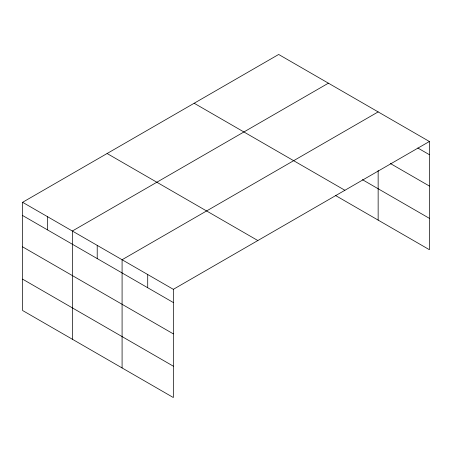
<?xml version="1.0" encoding="UTF-8"?>
<svg xmlns="http://www.w3.org/2000/svg" width="452" height="452" viewBox="0 0 452 452"><rect width="100%" height="100%" fill="white"/><g stroke="black" fill="none" stroke-linecap="round" stroke-linejoin="round"><path stroke-width="0.68" d="M335.683 195.592L429.4 249.702L429.4 141.493L278.664 54.466L22.6 202.298L22.6 310.507L173.336 397.534L173.336 289.331L22.6 202.298M328.406 83.185L72.343 231.017L72.343 339.226M378.149 111.904L122.085 259.736L122.085 367.945M173.336 289.331L429.4 141.493M417.806 148.002L429.4 154.697M390.353 163.505L429.4 186.049M362.38 179.653L429.4 218.35M194.162 103.248L344.899 190.275M107.101 153.516L257.838 240.543M22.6 215.508L173.336 302.535M22.6 246.854L173.336 333.881M22.6 279.155L173.336 366.182M378.149 170.5L378.149 220.107M147.714 274.533L147.714 287.738M97.214 245.379L97.214 258.584M47.471 216.661L47.471 229.865"/></g></svg>
